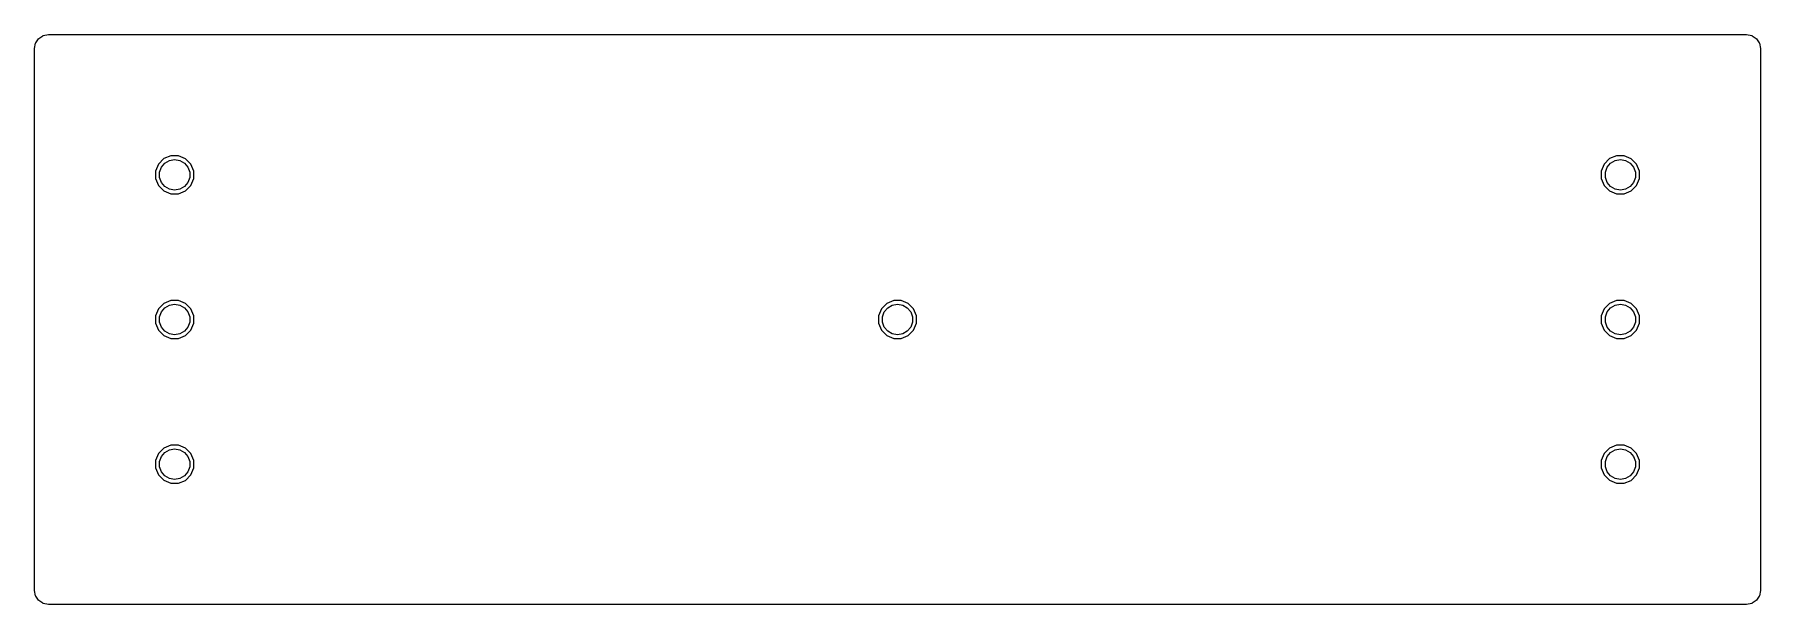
# Model space of a CAD drawing. Extents: x 40 to 268, y -123 to -48.
import ezdxf

# ---------------------------------------------------------------- set-up
doc = ezdxf.new("R2010")
doc.units = 0
doc.header["$MEASUREMENT"] = 0
doc.layers.add('BLACK', color=7, linetype='CONTINUOUS')

msp = doc.modelspace()

# ---------------------------------------------------------------- linework, layer by layer
at = {"layer": 'Black'}
for p, q in [((40.2729, -50.0514), (40.413, -49.3472)), ((40.413, -49.3472), (40.414, -49.3446)), ((40.414, -49.3446), (40.4142, -49.3418)), ((40.4142, -49.3418), (40.422, -49.3241)), ((40.422, -49.3241), (40.429, -49.3061)), ((40.429, -49.3061), (40.4308, -49.304)), ((40.4308, -49.304), (40.432, -49.3015)), ((40.432, -49.3015), (40.7912, -48.7638)), ((40.7912, -48.7638), (40.7932, -48.7618)), ((40.7932, -48.7618), (40.7944, -48.7592)), ((40.7944, -48.7592), (40.8084, -48.7459)), ((40.8084, -48.7459), (40.8217, -48.7319)), ((40.8217, -48.7319), (40.8243, -48.7307)), ((40.8243, -48.7307), (40.8263, -48.7287)), ((40.8263, -48.7287), (41.364, -48.3695)), ((41.364, -48.3695), (41.3665, -48.3683)), ((41.3665, -48.3683), (41.3686, -48.3665)), ((41.3686, -48.3665), (41.3866, -48.3595)), ((41.3866, -48.3595), (41.4043, -48.3517)), ((41.4043, -48.3517), (41.4071, -48.3515)), ((41.4071, -48.3515), (41.4097, -48.3505)), ((41.4097, -48.3505), (42.1139, -48.2104)), ((42.1139, -48.2104), (42.1264, -48.2102)), ((42.1264, -48.2102), (42.1387, -48.208)), ((42.1387, -48.208), (265.836, -48.208)), ((265.836, -48.208), (265.849, -48.2102)), ((265.849, -48.2102), (265.861, -48.2104)), ((265.861, -48.2104), (266.565, -48.3505)), ((266.565, -48.3505), (266.568, -48.3515)), ((266.568, -48.3515), (266.571, -48.3517)), ((266.571, -48.3517), (266.588, -48.3595)), ((266.588, -48.3595), (266.606, -48.3665)), ((266.606, -48.3665), (266.608, -48.3683)), ((266.608, -48.3683), (266.611, -48.3695)), ((266.611, -48.3695), (267.149, -48.7287)), ((267.149, -48.7287), (267.151, -48.7307)), ((267.151, -48.7307), (267.153, -48.7319)), ((267.153, -48.7319), (267.167, -48.7459)), ((267.167, -48.7459), (267.181, -48.7592)), ((267.181, -48.7592), (267.182, -48.7618)), ((267.182, -48.7618), (267.184, -48.7638)), ((267.184, -48.7638), (267.543, -49.3015)), ((267.543, -49.3015), (267.544, -49.304)), ((267.544, -49.304), (267.546, -49.3061)), ((267.546, -49.3061), (267.553, -49.3241)), ((267.553, -49.3241), (267.561, -49.3418)), ((267.561, -49.3418), (267.561, -49.3446)), ((267.561, -49.3446), (267.562, -49.3472)), ((267.562, -49.3472), (267.702, -50.0514)), ((40.2705, -50.0762), (40.2727, -50.0639)), ((40.2705, -67.1968), (40.2705, -50.0762)), ((40.2727, -50.0639), (40.2729, -50.0514)), ((267.702, -50.0514), (267.702, -50.0639)), ((267.702, -50.0639), (267.704, -50.0762)), ((267.704, -50.0762), (267.704, -121.374)), ((56.6126, -65.2525), (56.2299, -66.1739)), ((57.3187, -64.5476), (56.6126, -65.2525)), ((56.7604, -66.3264), (56.9988, -65.6712)), ((56.9988, -65.6712), (57.447, -65.1371)), ((58.2408, -64.1666), (57.3187, -64.5476)), ((57.447, -65.1371), (58.0508, -64.7884)), ((58.0508, -64.7884), (58.7375, -64.6674)), ((59.2386, -64.1674), (58.2408, -64.1666)), ((58.7375, -64.6674), (59.4242, -64.7884)), ((60.16, -64.5501), (59.2386, -64.1674)), ((59.4242, -64.7884), (60.028, -65.1371)), ((60.028, -65.1371), (60.4762, -65.6712)), ((60.8649, -65.2562), (60.16, -64.5501)), ((60.4762, -65.6712), (60.7146, -66.3264)), ((61.2459, -66.1783), (60.8649, -65.2562)), ((247.113, -65.2525), (246.73, -66.1739)), ((247.819, -64.5476), (247.113, -65.2525)), ((247.26, -66.3264), (247.499, -65.6712)), ((247.499, -65.6712), (247.947, -65.1371)), ((248.741, -64.1666), (247.819, -64.5476)), ((247.947, -65.1371), (248.551, -64.7884)), ((248.551, -64.7884), (249.237, -64.6674)), ((249.739, -64.1674), (248.741, -64.1666)), ((249.237, -64.6674), (249.924, -64.7884)), ((250.66, -64.5501), (249.739, -64.1674)), ((249.924, -64.7884), (250.528, -65.1371)), ((250.528, -65.1371), (250.976, -65.6712)), ((251.365, -65.2562), (250.66, -64.5501)), ((250.976, -65.6712), (251.215, -66.3264)), ((251.746, -66.1783), (251.365, -65.2562)), ((40.2705, -86.2468), (40.2705, -67.1968)), ((56.2299, -66.1739), (56.2291, -67.1717)), ((56.2291, -67.1717), (56.6101, -68.0938)), ((56.6101, -68.0938), (57.315, -68.7999)), ((56.7604, -67.0236), (56.7604, -66.3264)), ((56.9988, -67.6788), (56.7604, -67.0236)), ((57.447, -68.2129), (56.9988, -67.6788)), ((58.0508, -68.5616), (57.447, -68.2129)), ((60.028, -68.2129), (59.4242, -68.5616)), ((60.4762, -67.6788), (60.028, -68.2129)), ((60.1563, -68.8024), (60.8624, -68.0975)), ((60.7146, -67.0236), (60.4762, -67.6788)), ((60.7146, -66.3264), (60.7146, -67.0236)), ((60.8624, -68.0975), (61.2451, -67.1761)), ((61.2451, -67.1761), (61.2459, -66.1783)), ((246.73, -66.1739), (246.729, -67.1717)), ((246.729, -67.1717), (247.11, -68.0938)), ((247.11, -68.0938), (247.815, -68.7999)), ((247.26, -67.0236), (247.26, -66.3264)), ((247.499, -67.6788), (247.26, -67.0236)), ((247.947, -68.2129), (247.499, -67.6788)), ((248.551, -68.5616), (247.947, -68.2129)), ((250.528, -68.2129), (249.924, -68.5616)), ((250.976, -67.6788), (250.528, -68.2129)), ((250.656, -68.8024), (251.362, -68.0975)), ((251.215, -67.0236), (250.976, -67.6788)), ((251.215, -66.3264), (251.215, -67.0236)), ((251.362, -68.0975), (251.745, -67.1761)), ((251.745, -67.1761), (251.746, -66.1783)), ((57.315, -68.7999), (58.2364, -69.1826)), ((58.7375, -68.6826), (58.0508, -68.5616)), ((58.2364, -69.1826), (59.2342, -69.1834)), ((59.4242, -68.5616), (58.7375, -68.6826)), ((59.2342, -69.1834), (60.1563, -68.8024)), ((247.815, -68.7999), (248.736, -69.1826)), ((249.237, -68.6826), (248.551, -68.5616)), ((248.736, -69.1826), (249.734, -69.1834)), ((249.924, -68.5616), (249.237, -68.6826)), ((249.734, -69.1834), (250.656, -68.8024)), ((57.3187, -83.5976), (56.6126, -84.3025)), ((58.2408, -83.2166), (57.3187, -83.5976)), ((57.447, -84.1871), (58.0508, -83.8384)), ((58.0508, -83.8384), (58.7375, -83.7174)), ((59.2386, -83.2174), (58.2408, -83.2166)), ((58.7375, -83.7174), (59.4242, -83.8384)), ((60.16, -83.6001), (59.2386, -83.2174)), ((59.4242, -83.8384), (60.028, -84.1871)), ((60.8649, -84.3062), (60.16, -83.6001)), ((152.569, -83.5976), (151.863, -84.3025)), ((153.491, -83.2166), (152.569, -83.5976)), ((152.697, -84.1871), (153.301, -83.8384)), ((153.301, -83.8384), (153.987, -83.7174)), ((154.489, -83.2174), (153.491, -83.2166)), ((153.987, -83.7174), (154.674, -83.8384)), ((155.41, -83.6001), (154.489, -83.2174)), ((154.674, -83.8384), (155.278, -84.1871)), ((156.115, -84.3062), (155.41, -83.6001)), ((247.819, -83.5976), (247.113, -84.3025)), ((248.741, -83.2166), (247.819, -83.5976)), ((247.947, -84.1871), (248.551, -83.8384)), ((248.551, -83.8384), (249.237, -83.7174)), ((249.739, -83.2174), (248.741, -83.2166)), ((249.237, -83.7174), (249.924, -83.8384)), ((250.66, -83.6001), (249.739, -83.2174)), ((249.924, -83.8384), (250.528, -84.1871)), ((251.365, -84.3062), (250.66, -83.6001)), ((40.2705, -105.297), (40.2705, -86.2468)), ((56.2299, -85.2239), (56.2291, -86.2217)), ((56.2291, -86.2217), (56.6101, -87.1438)), ((56.6126, -84.3025), (56.2299, -85.2239)), ((56.7604, -85.3764), (56.9988, -84.7212)), ((56.7604, -86.0736), (56.7604, -85.3764)), ((56.9988, -86.7288), (56.7604, -86.0736)), ((56.9988, -84.7212), (57.447, -84.1871)), ((60.028, -84.1871), (60.4762, -84.7212)), ((60.4762, -84.7212), (60.7146, -85.3764)), ((60.7146, -86.0736), (60.4762, -86.7288)), ((60.7146, -85.3764), (60.7146, -86.0736)), ((60.8624, -87.1475), (61.2451, -86.2261)), ((61.2459, -85.2283), (60.8649, -84.3062)), ((61.2451, -86.2261), (61.2459, -85.2283)), ((151.48, -85.2239), (151.479, -86.2217)), ((151.479, -86.2217), (151.86, -87.1438)), ((151.863, -84.3025), (151.48, -85.2239)), ((152.01, -85.3764), (152.249, -84.7212)), ((152.01, -86.0736), (152.01, -85.3764)), ((152.249, -86.7288), (152.01, -86.0736)), ((152.249, -84.7212), (152.697, -84.1871)), ((155.278, -84.1871), (155.726, -84.7212)), ((155.726, -84.7212), (155.965, -85.3764)), ((155.965, -86.0736), (155.726, -86.7288)), ((155.965, -85.3764), (155.965, -86.0736)), ((156.112, -87.1475), (156.495, -86.2261)), ((156.496, -85.2283), (156.115, -84.3062)), ((156.495, -86.2261), (156.496, -85.2283)), ((246.73, -85.2239), (246.729, -86.2217)), ((246.729, -86.2217), (247.11, -87.1438)), ((247.113, -84.3025), (246.73, -85.2239)), ((247.26, -85.3764), (247.499, -84.7212)), ((247.26, -86.0736), (247.26, -85.3764)), ((247.499, -86.7288), (247.26, -86.0736)), ((247.499, -84.7212), (247.947, -84.1871)), ((250.528, -84.1871), (250.976, -84.7212)), ((250.976, -84.7212), (251.215, -85.3764)), ((251.215, -86.0736), (250.976, -86.7288)), ((251.215, -85.3764), (251.215, -86.0736)), ((251.362, -87.1475), (251.745, -86.2261)), ((251.746, -85.2283), (251.365, -84.3062)), ((251.745, -86.2261), (251.746, -85.2283)), ((56.6101, -87.1438), (57.315, -87.8499)), ((57.447, -87.2629), (56.9988, -86.7288)), ((57.315, -87.8499), (58.2364, -88.2326)), ((58.0508, -87.6116), (57.447, -87.2629)), ((58.7375, -87.7326), (58.0508, -87.6116)), ((58.2364, -88.2326), (59.2342, -88.2334)), ((59.4242, -87.6116), (58.7375, -87.7326)), ((59.2342, -88.2334), (60.1563, -87.8524)), ((60.028, -87.2629), (59.4242, -87.6116)), ((60.4762, -86.7288), (60.028, -87.2629)), ((60.1563, -87.8524), (60.8624, -87.1475)), ((151.86, -87.1438), (152.565, -87.8499)), ((152.697, -87.2629), (152.249, -86.7288)), ((152.565, -87.8499), (153.486, -88.2326)), ((153.301, -87.6116), (152.697, -87.2629)), ((153.987, -87.7326), (153.301, -87.6116)), ((153.486, -88.2326), (154.484, -88.2334)), ((154.674, -87.6116), (153.987, -87.7326)), ((154.484, -88.2334), (155.406, -87.8524)), ((155.278, -87.2629), (154.674, -87.6116)), ((155.726, -86.7288), (155.278, -87.2629)), ((155.406, -87.8524), (156.112, -87.1475)), ((247.11, -87.1438), (247.815, -87.8499)), ((247.947, -87.2629), (247.499, -86.7288)), ((247.815, -87.8499), (248.736, -88.2326)), ((248.551, -87.6116), (247.947, -87.2629)), ((249.237, -87.7326), (248.551, -87.6116)), ((248.736, -88.2326), (249.734, -88.2334)), ((249.924, -87.6116), (249.237, -87.7326)), ((249.734, -88.2334), (250.656, -87.8524)), ((250.528, -87.2629), (249.924, -87.6116)), ((250.976, -86.7288), (250.528, -87.2629)), ((250.656, -87.8524), (251.362, -87.1475)), ((58.2408, -102.267), (57.3187, -102.648)), ((59.2386, -102.267), (58.2408, -102.267)), ((60.16, -102.65), (59.2386, -102.267)), ((248.741, -102.267), (247.819, -102.648)), ((249.739, -102.267), (248.741, -102.267)), ((250.66, -102.65), (249.739, -102.267)), ((56.2299, -104.274), (56.2291, -105.272)), ((56.6126, -103.352), (56.2299, -104.274)), ((57.3187, -102.648), (56.6126, -103.352)), ((56.7604, -104.426), (56.9988, -103.771)), ((56.7604, -105.124), (56.7604, -104.426)), ((56.9988, -103.771), (57.447, -103.237)), ((57.447, -103.237), (58.0508, -102.888)), ((58.0508, -102.888), (58.7375, -102.767)), ((58.7375, -102.767), (59.4242, -102.888)), ((59.4242, -102.888), (60.028, -103.237)), ((60.028, -103.237), (60.4762, -103.771)), ((60.8649, -103.356), (60.16, -102.65)), ((60.4762, -103.771), (60.7146, -104.426)), ((60.7146, -104.426), (60.7146, -105.124)), ((61.2459, -104.278), (60.8649, -103.356)), ((61.2451, -105.276), (61.2459, -104.278)), ((246.73, -104.274), (246.729, -105.272)), ((247.113, -103.352), (246.73, -104.274)), ((247.819, -102.648), (247.113, -103.352)), ((247.26, -104.426), (247.499, -103.771)), ((247.26, -105.124), (247.26, -104.426)), ((247.499, -103.771), (247.947, -103.237)), ((247.947, -103.237), (248.551, -102.888)), ((248.551, -102.888), (249.237, -102.767)), ((249.237, -102.767), (249.924, -102.888)), ((249.924, -102.888), (250.528, -103.237)), ((250.528, -103.237), (250.976, -103.771)), ((251.365, -103.356), (250.66, -102.65)), ((250.976, -103.771), (251.215, -104.426)), ((251.215, -104.426), (251.215, -105.124)), ((251.746, -104.278), (251.365, -103.356)), ((251.745, -105.276), (251.746, -104.278)), ((40.2705, -121.374), (40.2705, -105.297)), ((56.2291, -105.272), (56.6101, -106.194)), ((56.6101, -106.194), (57.315, -106.9)), ((56.9988, -105.779), (56.7604, -105.124)), ((57.447, -106.313), (56.9988, -105.779)), ((58.0508, -106.662), (57.447, -106.313)), ((58.7375, -106.783), (58.0508, -106.662)), ((59.4242, -106.662), (58.7375, -106.783)), ((60.028, -106.313), (59.4242, -106.662)), ((60.4762, -105.779), (60.028, -106.313)), ((60.1563, -106.902), (60.8624, -106.198)), ((60.7146, -105.124), (60.4762, -105.779)), ((60.8624, -106.198), (61.2451, -105.276)), ((246.729, -105.272), (247.11, -106.194)), ((247.11, -106.194), (247.815, -106.9)), ((247.499, -105.779), (247.26, -105.124)), ((247.947, -106.313), (247.499, -105.779)), ((248.551, -106.662), (247.947, -106.313)), ((249.237, -106.783), (248.551, -106.662)), ((249.924, -106.662), (249.237, -106.783)), ((250.528, -106.313), (249.924, -106.662)), ((250.976, -105.779), (250.528, -106.313)), ((250.656, -106.902), (251.362, -106.198)), ((251.215, -105.124), (250.976, -105.779)), ((251.362, -106.198), (251.745, -105.276)), ((57.315, -106.9), (58.2364, -107.283)), ((58.2364, -107.283), (59.2342, -107.283)), ((59.2342, -107.283), (60.1563, -106.902)), ((247.815, -106.9), (248.736, -107.283)), ((248.736, -107.283), (249.734, -107.283)), ((249.734, -107.283), (250.656, -106.902)), ((40.2727, -121.386), (40.2705, -121.374)), ((40.2729, -121.399), (40.2727, -121.386)), ((40.413, -122.103), (40.2729, -121.399)), ((40.414, -122.105), (40.413, -122.103)), ((40.4142, -122.108), (40.414, -122.105)), ((40.422, -122.126), (40.4142, -122.108)), ((40.429, -122.144), (40.422, -122.126)), ((40.4308, -122.146), (40.429, -122.144)), ((40.432, -122.149), (40.4308, -122.146)), ((40.7912, -122.686), (40.432, -122.149)), ((40.7932, -122.688), (40.7912, -122.686)), ((40.7944, -122.691), (40.7932, -122.688)), ((40.8084, -122.704), (40.7944, -122.691)), ((40.8217, -122.718), (40.8084, -122.704)), ((40.8243, -122.719), (40.8217, -122.718)), ((40.8263, -122.721), (40.8243, -122.719)), ((41.364, -123.081), (40.8263, -122.721)), ((267.149, -122.721), (266.611, -123.081)), ((267.151, -122.719), (267.149, -122.721)), ((267.153, -122.718), (267.151, -122.719)), ((267.167, -122.704), (267.153, -122.718)), ((267.181, -122.691), (267.167, -122.704)), ((267.182, -122.688), (267.181, -122.691)), ((267.184, -122.686), (267.182, -122.688)), ((267.543, -122.149), (267.184, -122.686)), ((267.544, -122.146), (267.543, -122.149)), ((267.546, -122.144), (267.544, -122.146)), ((267.553, -122.126), (267.546, -122.144)), ((267.561, -122.108), (267.553, -122.126)), ((267.562, -122.103), (267.561, -122.105)), ((267.561, -122.105), (267.561, -122.108)), ((267.702, -121.399), (267.562, -122.103)), ((267.704, -121.374), (267.702, -121.386)), ((267.702, -121.386), (267.702, -121.399)), ((41.3665, -123.082), (41.364, -123.081)), ((41.3686, -123.084), (41.3665, -123.082)), ((41.3866, -123.091), (41.3686, -123.084)), ((41.4043, -123.098), (41.3866, -123.091)), ((41.4071, -123.098), (41.4043, -123.098)), ((41.4097, -123.099), (41.4071, -123.098)), ((42.1139, -123.24), (41.4097, -123.099)), ((42.1264, -123.24), (42.1139, -123.24)), ((42.1387, -123.242), (42.1264, -123.24)), ((265.836, -123.242), (42.1387, -123.242)), ((265.849, -123.24), (265.836, -123.242)), ((265.861, -123.24), (265.849, -123.24)), ((266.565, -123.099), (265.861, -123.24)), ((266.568, -123.098), (266.565, -123.099)), ((266.571, -123.098), (266.568, -123.098)), ((266.588, -123.091), (266.571, -123.098)), ((266.606, -123.084), (266.588, -123.091)), ((266.608, -123.082), (266.606, -123.084)), ((266.611, -123.081), (266.608, -123.082))]:
    msp.add_line(p, q, dxfattribs=at)

doc.saveas('drawing.dxf')
